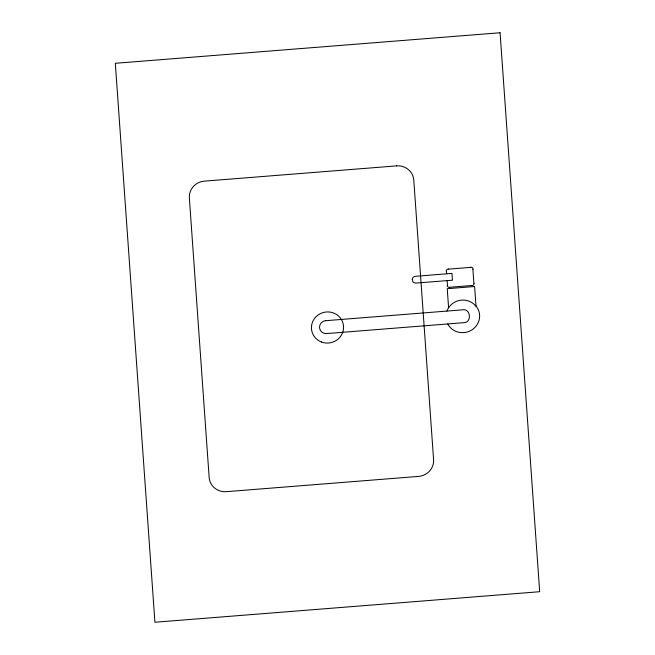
<?xml version="1.0" encoding="UTF-8"?>
<svg xmlns="http://www.w3.org/2000/svg" width="655" height="655" viewBox="0 0 655 655"><rect width="100%" height="100%" fill="white"/><g stroke="black" fill="none" stroke-linecap="round" stroke-linejoin="round"><path stroke-width="0.98" d="M448.421 269.139L470.617 267.379M449.707 287.258L471.895 285.498M325.478 320.713L462.307 309.848C471.035 307.825 472.099 323.39 463.224 322.719L326.665 333.567A6.689 6.468 -11.6 0 1 319.55 327.778A6.689 6.468 -11.6 0 1 325.478 320.688M475.964 305.918L476.103 306.09A16.891 16.334 -11.6 0 1 471.805 329.973A16.891 16.334 -11.6 0 1 447.742 324.012M475.988 305.959L474.613 286.522L447.242 288.699L448.593 307.735A17.947 17.349 -11.6 0 0 446.98 311.068M472.869 269.254L473.868 283.287M446.456 271.35L446.628 273.815M447.111 280.627L447.447 285.383M446.235 271.366A2.333 2.252 -11.6 0 1 448.405 268.927M470.601 267.166A2.333 2.252 -11.6 0 1 473.09 269.238M474.089 283.263A2.333 2.252 -11.6 0 1 471.911 285.711M449.723 287.471A2.333 2.252 -11.6 0 1 447.226 285.4M448.659 307.727A16.686 16.129 -11.6 0 1 475.808 306.041M412.257 279.505L413.051 282.174L415.417 283.116L452.449 280.201L451.966 273.389L415.008 276.344L412.969 277.343L412.257 279.505M500.076 32.75L115.321 63.298L154.924 622.25L539.679 591.702L500.076 32.75M396.66 165.871L204.278 181.148A16.088 15.556 -11.6 0 0 189.352 197.949L209.15 477.421A16.088 15.556 -11.6 0 0 226.278 491.676L418.66 476.398A16.088 15.556 -11.6 0 0 433.585 459.597L413.788 180.125A16.088 15.556 -11.6 0 0 396.66 165.871M321.392 341.992A16.088 15.556 -11.6 0 0 343.425 325.216A16.088 15.556 -11.6 0 0 317.675 315.301A16.088 15.556 -11.6 0 0 321.392 341.992"/></g></svg>
